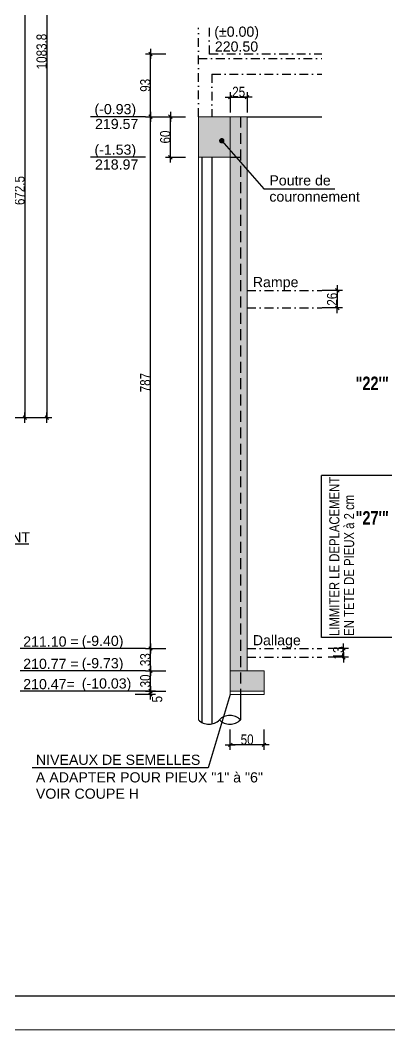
# Model space of a CAD drawing. Header units: centimetres. Extents: x 0 to 26456, y -12469 to -8269.
# Drawn here: x 23976 to 24523, y -12469 to -10975 of the extents above; entities that cross this region are included whole.
import ezdxf
from ezdxf.enums import TextEntityAlignment as Align

# ---------------------------------------------------------------- set-up
doc = ezdxf.new("R2010")
doc.units = ezdxf.units.CM
doc.header["$LTSCALE"] = 25.4
doc.header["$PDMODE"] = 1
doc.header["$PDSIZE"] = -2
doc.linetypes.add('CACHEX2', pattern=[19.05, 12.7, -6.35])
doc.linetypes.add('TIRETPTX2', pattern=[50.8, 25.4, -12.7, 0, -12.7])
for name, color, linetype in [('01_cote_gen', 4, 'Continuous'), ('01_linteaux', 2, 'Continuous'), ('01_poch_murs', 253, 'Continuous'), ('01_texte', 230, 'Continuous'), ('AA_COTES', 2, 'Continuous')]:
    doc.layers.add(name, color=color, linetype=linetype)
doc.layers.add('01_murs_coup', color=5, linetype='Continuous', lineweight=60)
doc.styles.add('impact', font='impact.ttf')
doc.styles.add('MATTE_TXT', font='arial.ttf')
doc.styles.add('STYLE2', font='ARIALN.TTF')
doc.dimstyles.new('JB50', dxfattribs={"dimscale": 0.1, "dimtxt": 150, "dimasz": 15, "dimexe": 0.1, "dimexo": 0.1, "dimgap": 0.09, "dimtad": 1, "dimdec": 1, "dimdsep": 46, "dimtxsty": 'STYLE2', "dimblk1": 'BOND_G', "dimblk2": 'BOND_D', "dimsah": 1, "dimcen": 1.5, "dimdle": 0.01, "dimse1": 1, "dimse2": 1, "dimclrd": 4, "dimclre": 2, "dimclrt": 6, "dimazin": 2, "dimtfac": 2.333333, "dimtdec": 1, "dimtix": 1, "dimtmove": 2, "dimatfit": 3, "dimldrblk": 'BOND_G', "dimfxl": 1, "dimtolj": 1, "dimtzin": 0, "dimarcsym": 0})

# ---------------------------------------------------------------- blocks, each defined once
blk = doc.blocks.new('BOND_G')
at = {"layer": 'AA_COTES', "color": 0}
for p, q in [((0, -5), (0, 15)), ((5, 0), (-5, 0)), ((1.77, 1.77), (-1.77, -1.77))]:
    blk.add_line(p, q, dxfattribs=at)
blk = doc.blocks.new('BOND_D')
at = {"layer": 'AA_COTES', "color": 0}
for p, q in [((5, 0), (-5, 0)), ((-1.77, -1.77), (1.77, 1.77)), ((0, 5), (0, -15))]:
    blk.add_line(p, q, dxfattribs=at)
blk = doc.blocks.new('*D46')
at = {"layer": '01_cote_gen', "color": 4, "lineweight": -2, "ltscale": 3, "transparency": 16777216}
blk.add_line((23586.9, -10481.1), (23586.9, -11070), dxfattribs=at)
at = {"layer": 'Defpoints', "color": 0, "ltscale": 3, "transparency": 16777216}
for p in [(24009.5, -10479.6), (23586.9, -11071.5), (23586.9, -11071.5)]:
    blk.add_point(p, dxfattribs=at)
at = {"layer": '01_cote_gen', "color": 4, "lineweight": -2, "ltscale": 3, "transparency": 16777216, "xscale": 1.5, "yscale": 1.5, "zscale": 1.5}
for name, p, rotation in [('BOND_G', (23586.9, -10479.6), 90), ('BOND_D', (23586.9, -11071.5), 270)]:
    blk.add_blockref(name, p, dxfattribs=dict(at, rotation=rotation))
at = {"layer": '01_cote_gen', "color": 6, "ltscale": 3, "transparency": 16777216, "insert": (23579.2, -10775.6), "char_height": 15, "attachment_point": 5, "rotation": 90, "style": 'STYLE2'}
blk.add_mtext('\\A1;591.9', dxfattribs=at)
blk = doc.blocks.new('*D104')
at = {"layer": '01_cote_gen', "color": 4, "lineweight": -2, "ltscale": 3, "transparency": 16777216}
blk.add_line((24015.6, -10481.1), (24015.6, -11561.9), dxfattribs=at)
at = {"layer": 'Defpoints', "color": 0, "ltscale": 3, "transparency": 16777216}
for p in [(23885.3, -10479.6), (24015.6, -11563.4), (24018.3, -11563.4)]:
    blk.add_point(p, dxfattribs=at)
at = {"layer": '01_cote_gen', "color": 4, "lineweight": -2, "ltscale": 3, "transparency": 16777216, "xscale": 1.5, "yscale": 1.5, "zscale": 1.5}
for name, p, rotation in [('BOND_G', (24015.6, -10479.6), 90), ('BOND_D', (24015.6, -11563.4), 270)]:
    blk.add_blockref(name, p, dxfattribs=dict(at, rotation=rotation))
at = {"layer": '01_cote_gen', "color": 6, "ltscale": 3, "transparency": 16777216, "insert": (24007.9, -11021.5), "char_height": 15, "attachment_point": 5, "rotation": 90, "style": 'STYLE2'}
blk.add_mtext('\\A1;1083.8', dxfattribs=at)
blk = doc.blocks.new('*D215')
at = {"layer": '01_cote_gen', "color": 4, "lineweight": -2, "ltscale": 3, "transparency": 16777216}
blk.add_line((24169, -11966.5), (24169, -11939.5), dxfattribs=at)
at = {"layer": 'Defpoints', "color": 0, "ltscale": 3, "transparency": 16777216}
for p in [(24169, -11938), (24337, -11938), (24337, -11968)]:
    blk.add_point(p, dxfattribs=at)
at = {"layer": '01_cote_gen', "color": 4, "lineweight": -2, "ltscale": 3, "transparency": 16777216, "xscale": 1.5, "yscale": 1.5, "zscale": 1.5}
for name, p, rotation in [('BOND_D', (24169, -11938), 90), ('BOND_G', (24169, -11968), 270)]:
    blk.add_blockref(name, p, dxfattribs=dict(at, rotation=rotation))
at = {"layer": '01_cote_gen', "color": 6, "ltscale": 3, "transparency": 16777216, "insert": (24161.3, -11953), "char_height": 15, "attachment_point": 5, "rotation": 90, "style": 'STYLE2'}
blk.add_mtext('\\A1;30', dxfattribs=at)
blk = doc.blocks.new('*D216')
at = {"layer": '01_cote_gen', "color": 4, "lineweight": -2, "ltscale": 3, "transparency": 16777216}
blk.add_line((24335.5, -12047.5), (24288.5, -12047.5), dxfattribs=at)
at = {"layer": 'Defpoints', "color": 0, "ltscale": 3, "transparency": 16777216}
for p in [(24287, -11938), (24337, -11938), (24287, -12047.5)]:
    blk.add_point(p, dxfattribs=at)
at = {"layer": '01_cote_gen', "color": 4, "lineweight": -2, "ltscale": 3, "transparency": 16777216, "xscale": 1.5, "yscale": 1.5, "zscale": 1.5, "rotation": 180}
blk.add_blockref('BOND_D', (24287, -12047.5), dxfattribs=at)
at = {"layer": '01_cote_gen', "color": 4, "lineweight": -2, "ltscale": 3, "transparency": 16777216, "xscale": 1.5, "yscale": 1.5, "zscale": 1.5}
blk.add_blockref('BOND_G', (24337, -12047.5), dxfattribs=at)
at = {"layer": '01_cote_gen', "color": 6, "ltscale": 3, "transparency": 16777216, "insert": (24312, -12039.8), "char_height": 15, "attachment_point": 5, "style": 'STYLE2'}
blk.add_mtext('\\A1;50', dxfattribs=at)
blk = doc.blocks.new('*D217')
at = {"layer": '01_cote_gen', "color": 4, "lineweight": -2, "ltscale": 3, "transparency": 16777216}
blk.add_line((24169, -11936.5), (24169, -11906.5), dxfattribs=at)
at = {"layer": 'Defpoints', "color": 0, "ltscale": 3, "transparency": 16777216}
for p in [(24169, -11905), (24337, -11905), (24337, -11938)]:
    blk.add_point(p, dxfattribs=at)
at = {"layer": '01_cote_gen', "color": 4, "lineweight": -2, "ltscale": 3, "transparency": 16777216, "xscale": 1.5, "yscale": 1.5, "zscale": 1.5}
for name, p, rotation in [('BOND_D', (24169, -11905), 90), ('BOND_G', (24169, -11938), 270)]:
    blk.add_blockref(name, p, dxfattribs=dict(at, rotation=rotation))
at = {"layer": '01_cote_gen', "color": 6, "ltscale": 3, "transparency": 16777216, "insert": (24161.3, -11921.5), "char_height": 15, "attachment_point": 5, "rotation": 90, "style": 'STYLE2'}
blk.add_mtext('\\A1;33', dxfattribs=at)
blk = doc.blocks.new('*D218')
at = {"layer": '01_cote_gen', "color": 4, "lineweight": -2, "ltscale": 3, "transparency": 16777216}
blk.add_line((24169, -11903.5), (24169, -11119.5), dxfattribs=at)
at = {"layer": 'Defpoints', "color": 0, "ltscale": 3, "transparency": 16777216}
for p in [(24169, -11118), (24312, -11118), (24312, -11905)]:
    blk.add_point(p, dxfattribs=at)
at = {"layer": '01_cote_gen', "color": 4, "lineweight": -2, "ltscale": 3, "transparency": 16777216, "xscale": 1.5, "yscale": 1.5, "zscale": 1.5}
for name, p, rotation in [('BOND_D', (24169, -11118), 90), ('BOND_G', (24169, -11905), 270)]:
    blk.add_blockref(name, p, dxfattribs=dict(at, rotation=rotation))
at = {"layer": '01_cote_gen', "color": 6, "ltscale": 3, "transparency": 16777216, "insert": (24161.3, -11511.5), "char_height": 15, "attachment_point": 5, "rotation": 90, "style": 'STYLE2'}
blk.add_mtext('\\A1;787', dxfattribs=at)
blk = doc.blocks.new('*D219')
at = {"layer": '01_cote_gen', "color": 4, "lineweight": -2, "ltscale": 3, "transparency": 16777216}
blk.add_line((24198.5, -11176.5), (24198.5, -11119.5), dxfattribs=at)
at = {"layer": 'Defpoints', "color": 0, "ltscale": 3, "transparency": 16777216}
for p in [(24191.5, -11118), (24198.5, -11118), (24287, -11178)]:
    blk.add_point(p, dxfattribs=at)
at = {"layer": '01_cote_gen', "color": 4, "lineweight": -2, "ltscale": 3, "transparency": 16777216, "xscale": 1.5, "yscale": 1.5, "zscale": 1.5}
for name, p, rotation in [('BOND_D', (24198.5, -11118), 90), ('BOND_G', (24198.5, -11178), 270)]:
    blk.add_blockref(name, p, dxfattribs=dict(at, rotation=rotation))
at = {"layer": '01_cote_gen', "color": 6, "ltscale": 3, "transparency": 16777216, "insert": (24190.8, -11148), "char_height": 15, "attachment_point": 5, "rotation": 90, "style": 'STYLE2'}
blk.add_mtext('\\A1;60', dxfattribs=at)
blk = doc.blocks.new('*D220')
at = {"layer": '01_cote_gen', "color": 4, "lineweight": -2, "ltscale": 3, "transparency": 16777216}
blk.add_line((24169, -11969.5), (24169, -11971.5), dxfattribs=at)
at = {"layer": 'Defpoints', "color": 0, "ltscale": 3, "transparency": 16777216}
for p in [(24315, -11968), (24169, -11973), (24315, -11973)]:
    blk.add_point(p, dxfattribs=at)
at = {"layer": '01_cote_gen', "color": 4, "lineweight": -2, "ltscale": 3, "transparency": 16777216, "xscale": 1.5, "yscale": 1.5, "zscale": 1.5}
for name, p, rotation in [('BOND_G', (24169, -11968), 90), ('BOND_D', (24169, -11973), 270)]:
    blk.add_blockref(name, p, dxfattribs=dict(at, rotation=rotation))
at = {"layer": '01_cote_gen', "color": 6, "ltscale": 3, "transparency": 16777216, "insert": (24178.9, -11980), "char_height": 15, "attachment_point": 5, "rotation": 90, "style": 'STYLE2'}
blk.add_mtext('\\A1;5', dxfattribs=at)
blk = doc.blocks.new('*D221')
at = {"layer": '01_cote_gen', "color": 4, "lineweight": -2, "ltscale": 3, "transparency": 16777216}
for p, q in [((24454.5, -11903.5), (24454.5, -11902)), ((24454.5, -11918), (24454.5, -11905)), ((24454.5, -11919.5), (24454.5, -11921))]:
    blk.add_line(p, q, dxfattribs=at)
at = {"layer": 'Defpoints', "color": 0, "ltscale": 3, "transparency": 16777216}
for p in [(24422.5, -11905), (24454.5, -11905), (24422.5, -11918)]:
    blk.add_point(p, dxfattribs=at)
at = {"layer": '01_cote_gen', "color": 4, "lineweight": -2, "ltscale": 3, "transparency": 16777216, "xscale": 1.5, "yscale": 1.5, "zscale": 1.5}
for name, p, rotation in [('BOND_D', (24454.5, -11905), 270), ('BOND_G', (24454.5, -11918), 90)]:
    blk.add_blockref(name, p, dxfattribs=dict(at, rotation=rotation))
at = {"layer": '01_cote_gen', "color": 6, "ltscale": 3, "transparency": 16777216, "insert": (24446.8, -11911.5), "char_height": 15, "attachment_point": 5, "rotation": 90, "style": 'STYLE2'}
blk.add_mtext('\\A1;13', dxfattribs=at)
blk = doc.blocks.new('*D222')
at = {"layer": '01_cote_gen', "color": 4, "lineweight": -2, "ltscale": 3, "transparency": 16777216}
blk.add_line((24445.5, -11376.5), (24445.5, -11399.5), dxfattribs=at)
at = {"layer": 'Defpoints', "color": 0, "ltscale": 3, "transparency": 16777216}
for p in [(24422.5, -11375), (24422.5, -11401), (24445.5, -11401)]:
    blk.add_point(p, dxfattribs=at)
at = {"layer": '01_cote_gen', "color": 4, "lineweight": -2, "ltscale": 3, "transparency": 16777216, "xscale": 1.5, "yscale": 1.5, "zscale": 1.5}
for name, p, rotation in [('BOND_G', (24445.5, -11375), 90), ('BOND_D', (24445.5, -11401), 270)]:
    blk.add_blockref(name, p, dxfattribs=dict(at, rotation=rotation))
at = {"layer": '01_cote_gen', "color": 6, "ltscale": 3, "transparency": 16777216, "insert": (24437.8, -11388), "char_height": 15, "attachment_point": 5, "rotation": 90, "style": 'STYLE2'}
blk.add_mtext('\\A1;26', dxfattribs=at)
blk = doc.blocks.new('*D223')
at = {"layer": '01_cote_gen', "color": 4, "lineweight": -2, "ltscale": 3, "transparency": 16777216}
blk.add_line((24288.5, -11089), (24310.5, -11089), dxfattribs=at)
at = {"layer": 'Defpoints', "color": 0, "ltscale": 3, "transparency": 16777216}
for p in [(24312, -11089), (24287, -11118), (24312, -11118)]:
    blk.add_point(p, dxfattribs=at)
at = {"layer": '01_cote_gen', "color": 4, "lineweight": -2, "ltscale": 3, "transparency": 16777216, "xscale": 1.5, "yscale": 1.5, "zscale": 1.5, "rotation": 180}
blk.add_blockref('BOND_G', (24287, -11089), dxfattribs=at)
at = {"layer": '01_cote_gen', "color": 4, "lineweight": -2, "ltscale": 3, "transparency": 16777216, "xscale": 1.5, "yscale": 1.5, "zscale": 1.5}
blk.add_blockref('BOND_D', (24312, -11089), dxfattribs=at)
at = {"layer": '01_cote_gen', "color": 6, "ltscale": 3, "transparency": 16777216, "insert": (24299.5, -11081.3), "char_height": 15, "attachment_point": 5, "style": 'STYLE2'}
blk.add_mtext('\\A1;25', dxfattribs=at)
blk = doc.blocks.new('*D256')
at = {"layer": '01_cote_gen', "color": 4, "lineweight": -2, "ltscale": 3, "transparency": 16777216}
blk.add_line((23983, -10892.5), (23983, -11561.9), dxfattribs=at)
at = {"layer": 'Defpoints', "color": 0, "ltscale": 3, "transparency": 16777216}
for p in [(23943.7, -10891), (23943.7, -11563.4), (23983, -11563.4)]:
    blk.add_point(p, dxfattribs=at)
at = {"layer": '01_cote_gen', "color": 4, "lineweight": -2, "ltscale": 3, "transparency": 16777216, "xscale": 1.5, "yscale": 1.5, "zscale": 1.5}
for name, p, rotation in [('BOND_G', (23983, -10891), 90), ('BOND_D', (23983, -11563.4), 270)]:
    blk.add_blockref(name, p, dxfattribs=dict(at, rotation=rotation))
at = {"layer": '01_cote_gen', "color": 6, "ltscale": 3, "transparency": 16777216, "insert": (23975.3, -11227.2), "char_height": 15, "attachment_point": 5, "rotation": 90, "style": 'STYLE2'}
blk.add_mtext('\\A1;672.5', dxfattribs=at)
blk = doc.blocks.new('*D303')
at = {"layer": '01_cote_gen', "color": 4, "lineweight": -2, "ltscale": 3, "transparency": 16777216}
blk.add_line((24169, -11116.5), (24169, -11026.5), dxfattribs=at)
at = {"layer": 'Defpoints', "color": 0, "ltscale": 3, "transparency": 16777216}
for p in [(24169, -11025), (24270.5, -11025), (24221, -11118)]:
    blk.add_point(p, dxfattribs=at)
at = {"layer": '01_cote_gen', "color": 4, "lineweight": -2, "ltscale": 3, "transparency": 16777216, "xscale": 1.5, "yscale": 1.5, "zscale": 1.5}
for name, p, rotation in [('BOND_D', (24169, -11025), 90), ('BOND_G', (24169, -11118), 270)]:
    blk.add_blockref(name, p, dxfattribs=dict(at, rotation=rotation))
at = {"layer": '01_cote_gen', "color": 6, "ltscale": 3, "transparency": 16777216, "insert": (24161.3, -11071.5), "char_height": 15, "attachment_point": 5, "rotation": 90, "style": 'STYLE2'}
blk.add_mtext('\\A1;93', dxfattribs=at)

msp = doc.modelspace()

# ---------------------------------------------------------------- hatches: boundary and pattern name
at = {"layer": '01_poch_murs', "ltscale": 3}
h = msp.add_hatch(color=256, dxfattribs=at)
h.dxf.hatch_style = 1
h.paths.add_polyline_path([(24312, -11118), (24240, -11118), (24240, -11178), (24287, -11178), (24287, -11118), (24287, -11938), (24312, -11938)])
h.paths.add_polyline_path([(24337, -11938), (24287, -11938), (24287, -11968), (24337, -11968)])

# ---------------------------------------------------------------- linework, layer by layer
at = {"layer": '01_linteaux', "linetype": 'TIRETPTX2', "ltscale": 0.02}
for p, q in [((24240, -11118), (24240, -10986.5)), ((24256, -10986.5), (24256, -11032)), ((24256, -11025), (24422.5, -11025)), ((24240, -11032), (24422.5, -11032)), ((24260, -11055), (24260, -11118)), ((24260, -11055), (24422.5, -11055)), ((24312, -11375), (24422.5, -11375)), ((24312, -11401), (24422.5, -11401)), ((24312, -11905), (24422.5, -11905)), ((24312, -11918), (24422.5, -11918))]:
    msp.add_line(p, q, dxfattribs=at)
at = {"layer": '01_linteaux', "linetype": 'CACHEX2', "ltscale": 0.05}
msp.add_line((24302, -11118), (24302, -11973), dxfattribs=at)
at = {"layer": '01_linteaux'}
for p, q in [((24312, -11118), (24422.5, -11118)), ((24287, -11178), (24302, -11178)), ((24302, -11973), (24302, -12010.5))]:
    msp.add_line(p, q, dxfattribs=at)
at = {"layer": '01_linteaux', "linetype": 'TIRETPTX2', "ltscale": 0.07}
msp.add_line((24018.35, -11563.44), (21474.06, -11563.44), dxfattribs=at)
at = {"layer": '01_linteaux'}
for centre, start, end in [((24255.5, -11995.43), 224.19387, 315.80613), ((24286.5, -12025.57), 44.19387, 135.80613), ((24286.5, -11995.43), 224.19387, 315.80613)]:
    msp.add_arc(centre, 21.62, start, end, dxfattribs=at)
at = {"layer": '01_murs_coup', "linetype": 'Continuous', "lineweight": 5}
for p, q in [((24240, -11118), (24240, -12010.5)), ((24240, -11118), (24287, -11118)), ((24287, -11118), (24287, -11973)), ((24312, -11118), (24287, -11118)), ((24312, -11118), (24312, -11938)), ((24287, -11178), (24240, -11178)), ((24287, -11938), (24337, -11938)), ((24337, -11938), (24337, -11973)), ((24287, -11968), (24337, -11968)), ((24287, -11973), (24337, -11973)), ((25405.97, -12469.29), (13955.97, -12469.29))]:
    msp.add_line(p, q, dxfattribs=at)
at = {"layer": '01_poch_murs'}
for p, q in [((24245, -11178), (24245, -12014.33)), ((24260, -11178), (24260, -12016.57))]:
    msp.add_line(p, q, dxfattribs=at)
at = {"layer": '01_texte'}
for p, q in [((24161.5, -11118), (24080.09, -11118)), ((24274.5, -11153.5), (24336.5, -11224.5)), ((24161.5, -11178), (24080.09, -11178)), ((24336.5, -11224.5), (24442, -11224.5)), ((24422.11, -11888.83), (24422.11, -11648.83)), ((24525.97, -11648.83), (24422.11, -11648.83)), ((23989.07, -11750.73), (23743.15, -11750.73)), ((24525.97, -11888.83), (24422.11, -11888.83)), ((24161.5, -11905), (23976.29, -11905)), ((24161.5, -11938), (23976.29, -11938)), ((24161.5, -11968), (23976.29, -11968)), ((24287, -11973), (24254.5, -12081.5)), ((24254.5, -12081.5), (23994, -12081.5)), ((25405.97, -12419.29), (14005.97, -12419.29))]:
    msp.add_line(p, q, dxfattribs=at)
at = {"layer": '01_texte', "const_width": 4}
msp.add_lwpolyline([(24272.5, -11153.5, 1), (24276.5, -11153.5, 1)], format="xyb", close=True, dxfattribs=at)

# ---------------------------------------------------------------- texts
at = {"layer": '01_texte', "style": 'MATTE_TXT'}
for s, p in [('(%%P0.00)', (24263.38, -10999.59)), ('220.50', (24264.23, -11021.58)), ('(-0.93)', (24086.07, -11114.17)), ('219.57', (24086.91, -11136.17)), ('(-1.53)', (24086.07, -11174.17)), ('218.97', (24086.91, -11196.17)), ('Poutre de  ', (24344.91, -11219.67)), ('couronnement', (24344.91, -11243.67)), ('Rampe', (24320.41, -11370.17)), ('MUR de SOUTENEMENT', (23747.48, -11747.89)), ('211.10 = ', (23980.61, -11902.17)), ('(-9.40)', (24067.27, -11901.17)), ('Dallage', (24320.41, -11900.17)), ('210.77 = ', (23980.61, -11935.17)), ('(-9.73)', (24067.27, -11934.17)), ('210.47= ', (23980.61, -11965.17)), ('(-10.03)', (24067.27, -11964.17)), ('NIVEAUX DE SEMELLES', (23999.41, -12077.17)), ('A ADAPTER POUR PIEUX "1" à "6"', (23999.41, -12103.17)), ('VOIR COUPE H', (23999.41, -12127.34))]:
    msp.add_text(s, height=15, dxfattribs=at).set_placement(p)
at = {"layer": '01_texte', "style": 'impact'}
for s, p in [('"22\'"', (24497.11, -11528.59)), ('"27\'"', (24497.11, -11727.69))]:
    msp.add_text(s, height=20, rotation=0, dxfattribs=at).set_placement(p, align=Align.BOTTOM_CENTER)
at = {"layer": '01_texte', "style": 'MATTE_TXT', "width": 0.8}
for s, p in [('LIMMITER LE DEPLACEMENT', (24453.06, -11768.69)), ('EN TETE DE PIEUX à 2 cm', (24474.87, -11781.9))]:
    msp.add_text(s, height=15, rotation=90, dxfattribs=at).set_placement(p, align=Align.BOTTOM_CENTER)

# ---------------------------------------------------------------- dimensions: what is measured, and where the dimension line sits
at = {"layer": '01_cote_gen', "ltscale": 3}
for base, p1, p2, picture, middle in [((23586.89, -11071.52), (24009.49, -10479.62), (23586.89, -11071.52), '*D46', (23579.22, -10775.57)), ((24015.61, -11563.44), (23885.28, -10479.62), (24018.35, -11563.44), '*D104', (24007.94, -11021.53)), ((23982.97, -11563.44), (23943.74, -10890.97), (23943.74, -11563.44), '*D256', (23975.3, -11227.21)), ((24169, -11025), (24221, -11118), (24270.54, -11025), '*D303', (24161.33, -11071.5)), ((24169, -11118), (24312, -11905), (24312, -11118), '*D218', (24161.33, -11511.5)), ((24198.5, -11118), (24287, -11178), (24191.5, -11118), '*D219', (24190.83, -11148)), ((24445.5, -11401), (24422.5, -11375), (24422.5, -11401), '*D222', (24437.83, -11388)), ((24169, -11905), (24337, -11938), (24337, -11905), '*D217', (24161.33, -11921.5)), ((24454.5, -11905), (24422.5, -11918), (24422.5, -11905), '*D221', (24446.83, -11911.5)), ((24169, -11938), (24337, -11968), (24337, -11938), '*D215', (24161.33, -11953))]:
    dim = msp.add_linear_dim(base=base, p1=p1, p2=p2, angle=90, dimstyle='JB50', dxfattribs=at)
    dim.commit()
    dim.dimension.update_dxf_attribs({"geometry": picture, "text_midpoint": middle})
for base, p1, p2, picture, middle in [((24312, -11089), (24287, -11118), (24312, -11118), '*D223', (24299.5, -11081.33)), ((24287, -12047.5), (24337, -11938), (24287, -11938), '*D216', (24312, -12039.83))]:
    dim = msp.add_linear_dim(base=base, p1=p1, p2=p2, dimstyle='JB50', dxfattribs=at)
    dim.commit()
    dim.dimension.update_dxf_attribs({"geometry": picture, "text_midpoint": middle})
dim = msp.add_linear_dim(base=(24169, -11973), p1=(24315, -11968), p2=(24315, -11973), angle=90, dimstyle='JB50', dxfattribs=at)
dim.commit()
dim.dimension.update_dxf_attribs({"geometry": '*D220', "text_midpoint": (24178.86, -11980), "dimtype": 160})

doc.saveas('drawing.dxf')
